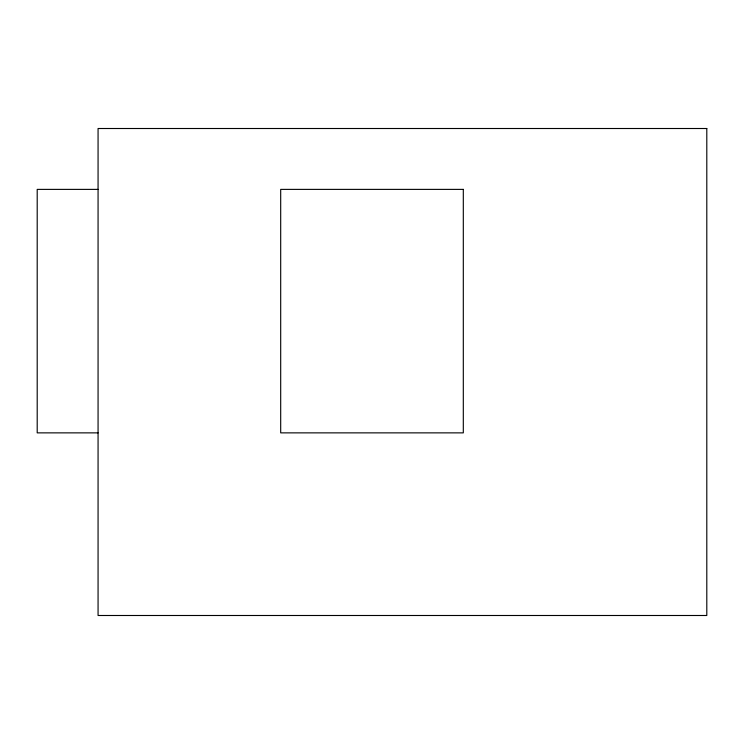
<?xml version="1.0" encoding="UTF-8"?>
<svg xmlns="http://www.w3.org/2000/svg" width="744" height="744" viewBox="0 0 744 744"><rect width="100%" height="100%" fill="white"/><g stroke="black" fill="none" stroke-linecap="round" stroke-linejoin="round"><path stroke-width="1.12" d="M98.069 189.385L37.2 189.385L37.2 432.869L98.069 432.869M706.8 128.507L98.069 128.507L98.069 615.493L706.8 615.493L706.8 128.507M463.307 189.385L280.693 189.385L280.693 432.869L463.307 432.869L463.307 189.385"/></g></svg>
